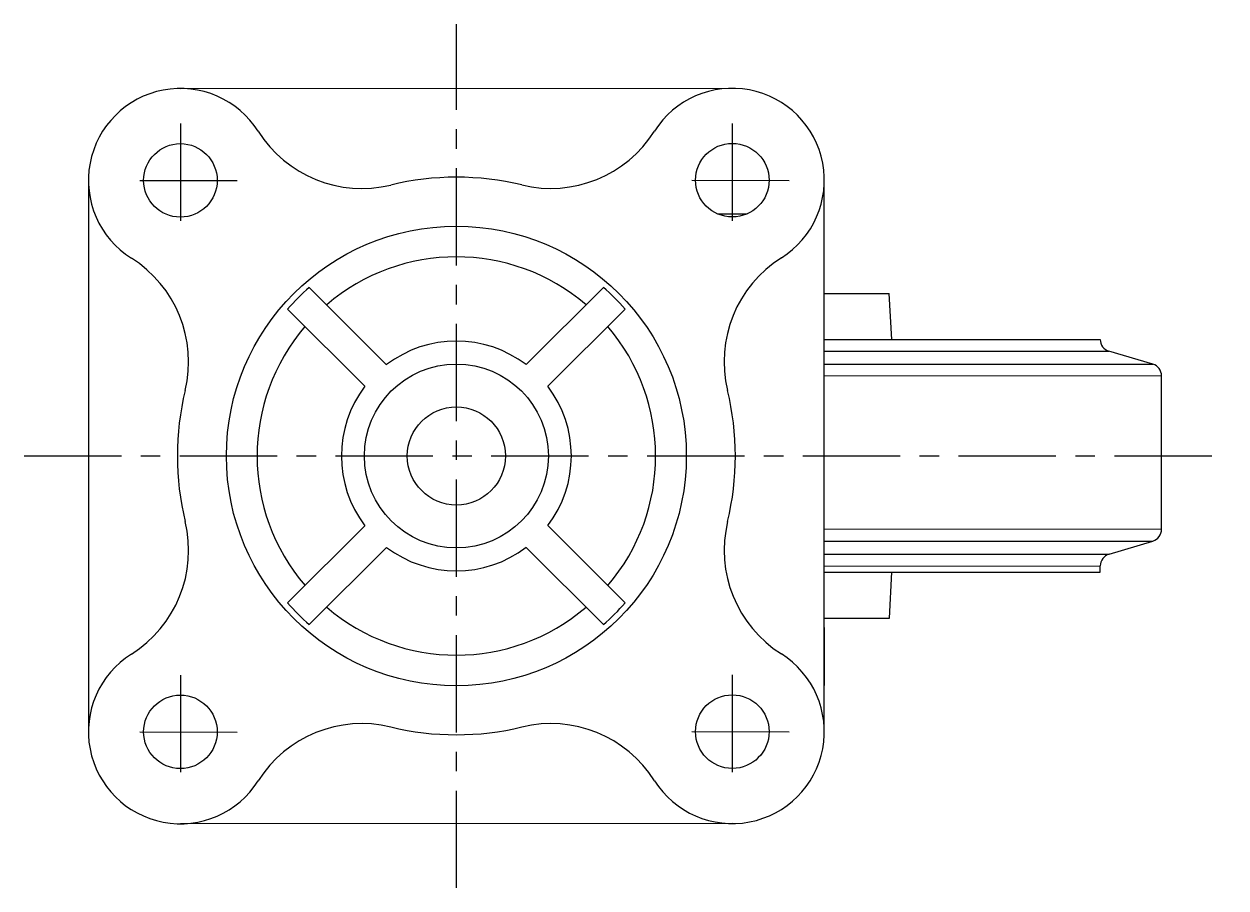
# Model space of a CAD drawing. Extents: x -11 to 576, y -8 to 586.
# Drawn here: x -10.5 to 185.5, y 444.9 to 585.9 of the extents above; entities that cross this region are included whole.
import ezdxf

# ---------------------------------------------------------------- set-up
doc = ezdxf.new("R2010")
doc.units = 0
doc.header["$LTSCALE"] = 0.5
doc.linetypes.add('CENTER', pattern=[50.8, 31.75, -6.35, 6.35, -6.35])
doc.layers.add('MSM_CENTER', color=1, linetype='CENTER')
doc.layers.add('MSM_CONTINUOUS', color=7, linetype='CONTINUOUS')

msp = doc.modelspace()

# ---------------------------------------------------------------- linework, layer by layer
at = {"layer": 'MSM_CENTER'}
for p, q in [((60, 444.94), (60, 585.94)), ((15, 569.69), (15, 551.16)), ((105, 569.72), (105, 551.19)), ((24.26, 560.34), (5.74, 560.37)), ((114.26, 560.37), (95.74, 560.4)), ((-10.5, 515.44), (185.5, 515.44)), ((15, 479.69), (15, 461.16)), ((105, 479.72), (105, 461.19)), ((24.26, 470.34), (5.74, 470.37)), ((114.26, 470.37), (95.74, 470.4))]:
    msp.add_line(p, q, dxfattribs=at)
at = {"layer": 'MSM_CONTINUOUS'}
for p, q in [((15, 575.42), (105, 575.45)), ((0, 560.42), (0, 470.42)), ((120, 470.45), (120, 560.45)), ((102.6, 554.95), (107.4, 554.95)), ((48.63, 530.34), (36.01, 542.95)), ((83.98, 542.96), (71.37, 530.35)), ((120, 541.96), (130.6, 541.96)), ((131, 534.46), (130.6, 541.96)), ((45.09, 526.81), (32.48, 539.41)), ((87.51, 539.42), (74.91, 526.81)), ((120, 534.46), (164.99, 534.47)), ((120, 532.54), (166.42, 532.56)), ((173.57, 530.41), (166.42, 532.56)), ((120, 530.4), (173.57, 530.41)), ((175, 528.5), (120, 528.48)), ((175, 503.48), (175, 528.5)), ((32.49, 491.45), (45.09, 504.06)), ((74.91, 504.07), (87.52, 491.46)), ((175, 503.48), (120, 503.46)), ((36.02, 487.92), (48.63, 500.53)), ((71.37, 500.53), (83.99, 487.93)), ((120, 501.54), (173.58, 501.56)), ((166.43, 499.41), (173.58, 501.56)), ((120, 499.4), (166.43, 499.41)), ((120, 497.48), (165.01, 497.5)), ((120, 496.46), (165.01, 496.47)), ((130.62, 488.96), (131.01, 496.46)), ((165.01, 496.47), (165.01, 497.5)), ((120, 488.96), (130.62, 488.96)), ((120.01, 487.46), (120, 487.46)), ((120.01, 477.96), (120.01, 487.46)), ((120, 477.96), (120.01, 477.96)), ((105, 455.45), (15, 455.42))]:
    msp.add_line(p, q, dxfattribs=at)
for centre, radius in [((105, 560.45), 6), ((15, 560.42), 6), ((60, 515.44), 37.5), ((60, 515.44), 15), ((60, 515.44), 8), ((15, 470.42), 6), ((105, 470.45), 6)]:
    msp.add_circle(centre, radius, dxfattribs=at)
for centre, radius, start, end in [((15, 560.42), 15, 32.2537, 237.765), ((105, 560.45), 15, 302.223, 147.7957), ((44.6, 579.1), 20, 212.2537, 283.599), ((75.38, 579.11), 20, 256.4154, 327.7957), ((60, 515.44), 45.5, 76.4154, 103.599), ((-3.67, 530.82), 20, 346.4197, 57.765), ((60, 515.44), 32.5, 49.4211, 130.5976), ((123.66, 530.84), 20, 122.223, 193.6033), ((60, 515.44), 36.5, 131.0819, 138.9368), ((60, 515.44), 36.5, 41.0819, 48.9368), ((60, 515.44), 32.5, 139.4211, 220.5976), ((60, 515.44), 32.5, 319.4211, 40.5976), ((60, 515.44), 18.75, 52.6716, 127.3471), ((166.99, 534.47), 2, 180.0187, 253.3195), ((173, 528.5), 2, 0.0187, 73.3195), ((60, 515.44), 45.5, 166.4197, 193.6033), ((60, 515.44), 18.75, 142.6716, 217.3471), ((60, 515.44), 18.75, 322.6716, 37.3471), ((60, 515.44), 45.5, 346.4197, 13.6033), ((-3.66, 500.03), 20, 302.223, 13.6033), ((123.67, 500.06), 20, 166.4197, 237.765), ((173, 503.48), 2, 286.718, 0.0187), ((60, 515.44), 18.75, 232.6716, 307.3471), ((167.01, 497.5), 2, 106.718, 180.0187), ((60, 515.44), 36.5, 221.0819, 228.9368), ((60, 515.44), 32.5, 229.4211, 310.5976), ((60, 515.44), 36.5, 311.0819, 318.9368), ((15, 470.42), 15, 122.223, 327.7957), ((105, 470.45), 15, 212.2537, 57.765), ((44.62, 451.77), 20, 76.4154, 147.7957), ((60, 515.44), 45.5, 256.4154, 283.599), ((75.4, 451.77), 20, 32.2537, 103.599)]:
    msp.add_arc(centre, radius, start, end, dxfattribs=at)

doc.saveas('drawing.dxf')
